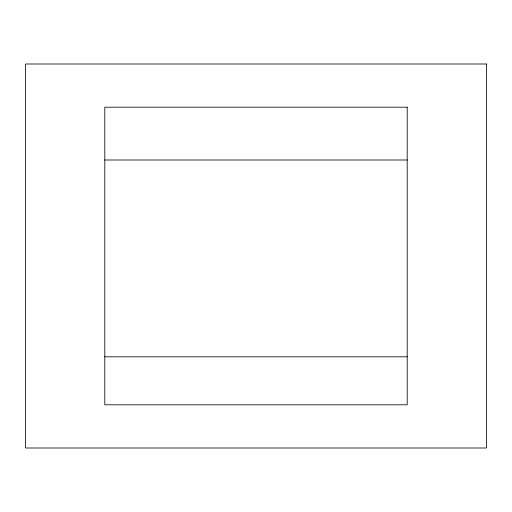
<?xml version="1.0" encoding="UTF-8"?>
<svg xmlns="http://www.w3.org/2000/svg" width="512" height="512" viewBox="0 0 512 512"><rect width="100%" height="100%" fill="white"/><g stroke="black" fill="none" stroke-linecap="round" stroke-linejoin="round"><path stroke-width="0.77" d="M104.8 160L407.2 160M104.8 356.8L407.2 356.8M486.4 64L25.6 64L25.6 448L486.4 448L486.4 64M407.2 107.2L104.8 107.2L104.8 404.8L407.2 404.8L407.2 107.2"/></g></svg>
